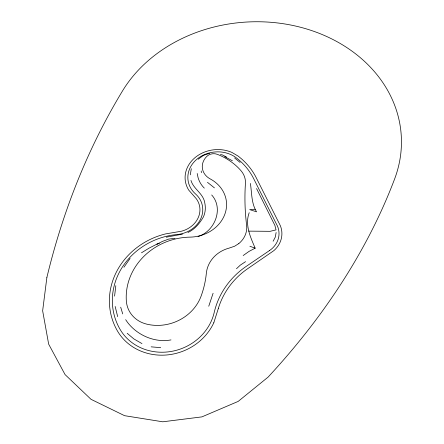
<?xml version="1.0" encoding="UTF-8"?>
<svg xmlns="http://www.w3.org/2000/svg" width="444" height="444" viewBox="0 0 444 444"><rect width="100%" height="100%" fill="white"/><g stroke="black" fill="none" stroke-linecap="round" stroke-linejoin="round"><path stroke-width="0.67" d="M114.585 296.126L115.812 285.72M276.124 232.512L275.274 237.152L273.132 241.22M190.31 174.847L191.292 168.714M249.206 212.67C244.65 224.792 250.455 237.135 255.167 248.174L249.012 251.409L243.179 255.539M218.315 308.547L213.803 322.771M208.752 306.232L213.098 293.245M123.926 267.249L130.081 258.452M236.474 268.737L240.309 265.129L245.576 261.649M198.218 159.23L203.507 155.35L209.701 153.291M141.492 252.797L149.001 248.174L157.015 244.072M187.917 232.501C194.639 229.437 199.484 223.571 203.18 217.344A26.923 22.283 42.3 0 0 204.751 202.719C203.269 193.368 193.484 189.144 190.953 180.414M198.041 236.547C214.619 231.507 224.042 208.63 211.694 194.966M159.368 243.29L156.921 244.194L162.671 241.308L168.681 239.083L175.008 238.295M166.311 237.168L182.467 234.143M170.99 339.915C153.857 343.151 134.976 334.304 125.663 319.669M255.233 209.257L249.689 209.612L256.577 211.832C251.249 203.274 251.909 193.001 250.388 183.466M248.745 231.13L270.119 231.318L276.04 229.898L274.892 225.413L256.554 188.556M220.402 154.656L222.044 154.784L226.534 157.048M151.154 346.842L160.695 347.663M249.889 246.254L255.167 248.174M224.736 156.704L232.412 160.772M141.975 343.601L133.822 338.9L127.184 333.289M234.571 157.92L240.121 162.46M207.476 182.329L214.435 187.884M120.696 307.187L122.705 313.908M115.163 306.454L117.671 316.639M197.197 173.493L198.091 177.722A30.786 26.418 -50.5 0 0 204.307 188.123M201.204 171.007L201.41 172.677M218.309 308.547A81.624 76.374 9.7 0 1 248.046 268.437L273.948 250.566A26.623 23.599 -2.4 0 0 280.303 225.596L256.171 177.611A76.418 66.112 -10.8 0 0 241.508 158.847L238.267 156.177L231.879 152.414A31.668 26.962 -6.8 0 0 194.511 158.075A31.668 26.962 -6.8 0 0 188.744 190.126L196.254 198.69A24.22 20.985 -12.1 0 1 181.518 231.202L165.523 233.921A71.606 65.468 -16.4 0 0 117.166 330.486A54.04 49.389 -19.7 0 0 166.345 355.006A54.04 49.389 -19.7 0 0 213.792 322.766M46.875 277.478L42.646 310.811L48.657 344.128L65.068 374.597L91.026 399.323L124.581 415.684L162.759 421.8L201.903 416.883L238.167 401.415L268.115 377.084A645.049 446.237 -24.9 0 0 394.605 178.999A147.597 122.6 -3.1 0 0 309.535 29.876A147.597 122.6 -3.1 0 0 122.194 91.447A1486.19 926.928 42.8 0 0 46.875 277.478M269.608 250.488L246.27 266.345A84.665 79.226 9.7 0 0 214.202 312.493A51.032 46.642 -19.7 0 1 171.334 351.42A51.032 46.642 -19.7 0 1 119.83 328.96A68.609 62.721 -16.4 0 1 177.095 234.526A27.04 23.427 -12.1 0 0 200.777 218.676A27.04 23.427 -12.1 0 0 195.549 193.978A28.893 24.603 -6.8 0 1 196.381 159.668A28.893 24.603 -6.8 0 1 236.497 157.964A73.687 63.747 -10.8 0 1 253.646 178.599L276.412 224.031A23.754 21.051 -2.4 0 1 269.608 250.488M238.817 243.584L234.615 246.226L229.098 248.113A31.069 28.288 -5.2 0 0 206.343 273.265A106.571 93.418 -23.8 0 1 201.149 295.981A43.773 39.522 -18.5 0 1 146.77 324.153A29.881 27.123 -20.3 0 1 126.351 301.115A62.537 57.209 -14.9 0 1 190.021 237.129A35.603 30.83 -10.2 0 0 225.452 196.886A36.763 31.835 -10.3 0 0 210.206 178.91A17.81 15.057 -6.4 0 1 206.821 156.377A8.819 7.426 -7 0 1 217.294 154.323A65.085 56.316 -10.5 0 1 241.148 170.896A23.121 19.786 -6.3 0 1 245.438 183.483A317.305 252.536 21.2 0 0 246.215 221.695L246.77 227.467A24.115 21.273 -6.8 0 1 238.817 243.584"/></g></svg>
